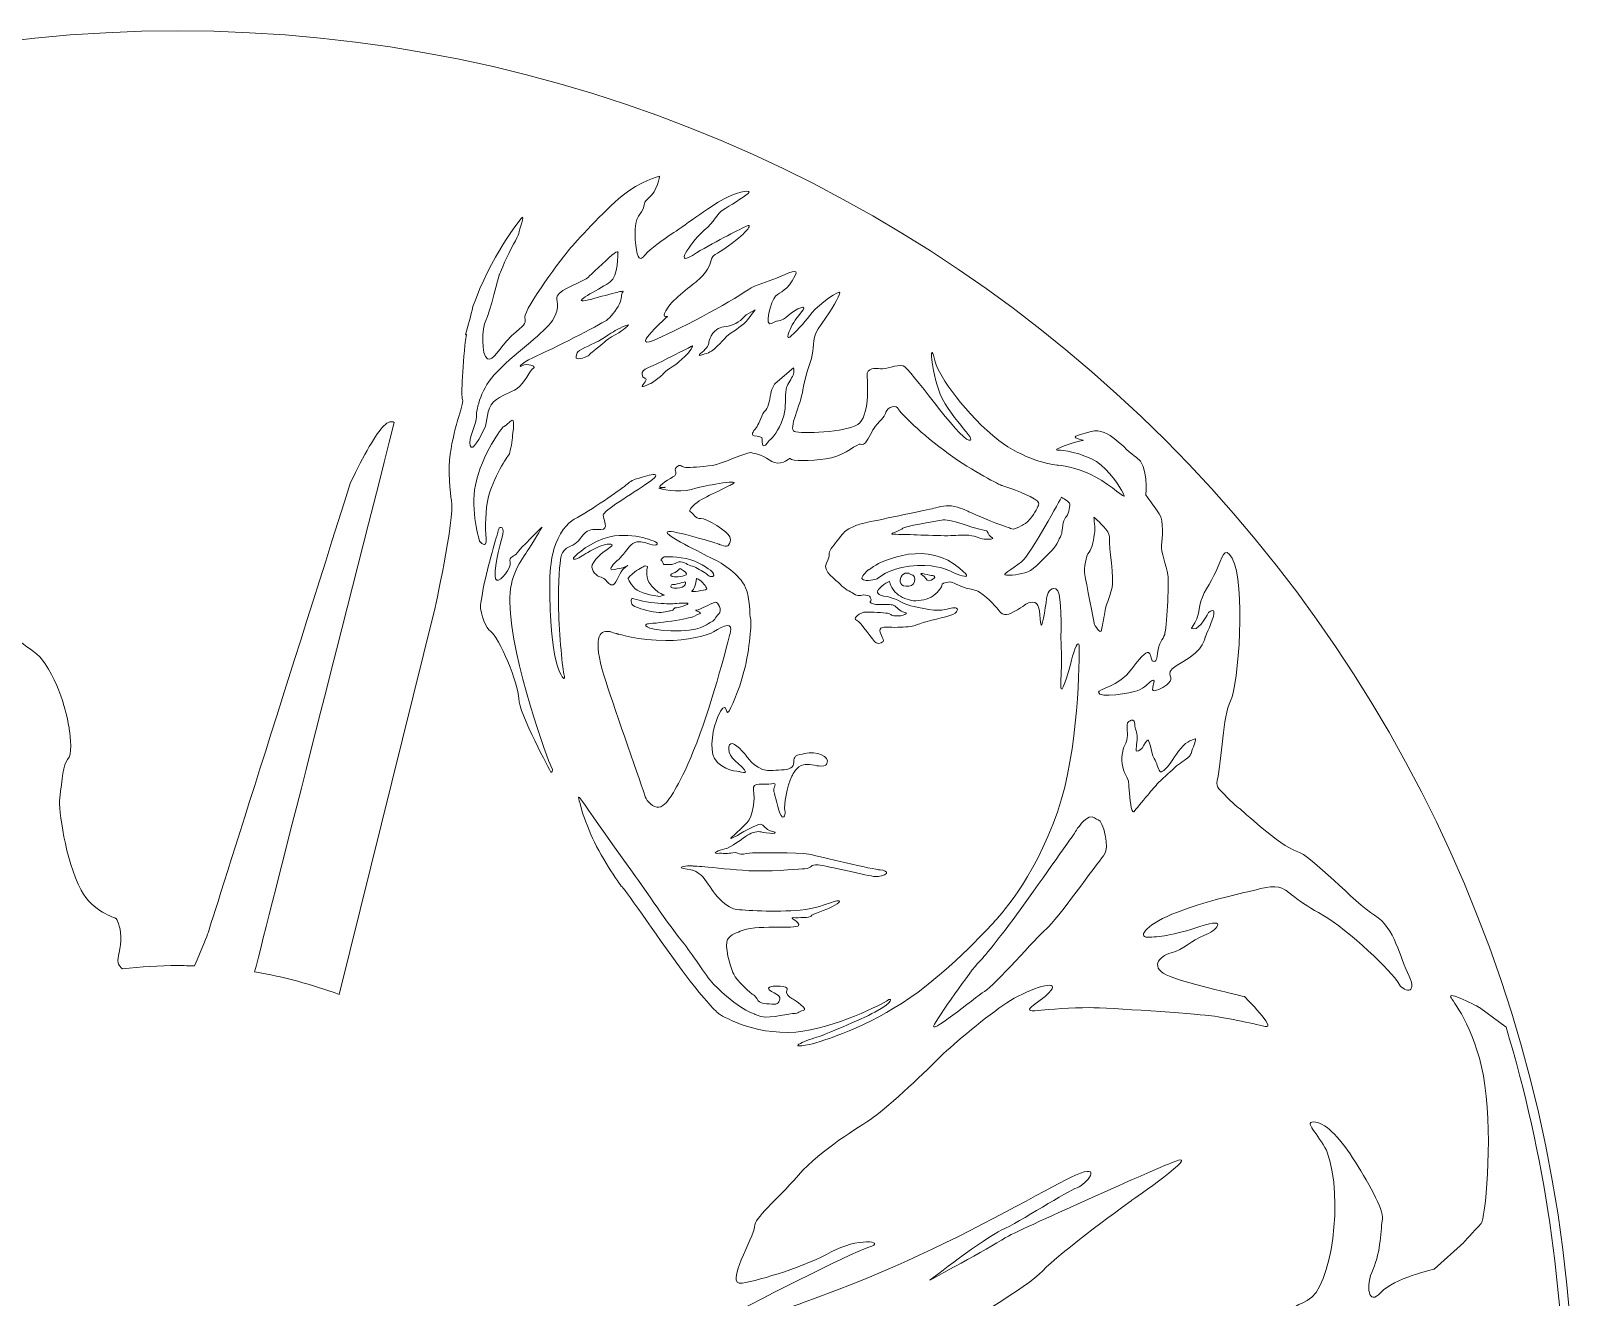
# Model space of a CAD drawing. Header units: inches. Extents: x 50 to 350, y -350 to -50.
# Drawn here: x 184.2 to 350, y -186 to -50 of the extents above; entities that cross this region are included whole.
import ezdxf

# ---------------------------------------------------------------- set-up
doc = ezdxf.new("R2010")
doc.units = ezdxf.units.IN
doc.header["$MEASUREMENT"] = 0
doc.layers.add('Layer 1', color=7, linetype='Continuous')

msp = doc.modelspace()

# ---------------------------------------------------------------- linework, layer by layer
at = {"layer": 'Layer 1', "lineweight": 0}
for points, knots in [([(350, -200), (350, -282.84), (282.84, -350), (200, -350), (117.16, -350), (50, -282.84), (50, -200), (50, -117.16), (117.16, -50), (200, -50), (282.84, -50), (350, -117.16), (350, -200)], [0, 0, 0, 0, 1, 1, 1, 2, 2, 2, 3, 3, 3, 4, 4, 4, 4]), ([(200, -349.06), (117.71, -349.06), (51, -282.35), (51, -200.06), (51, -175.44), (56.98, -152.21), (67.55, -131.74), (68.07, -131.21), (68.48, -130.83), (68.76, -130.63), (70.28, -129.55), (68.17, -132.15), (66.55, -140.17), (63.44, -155.53), (62.87, -185.84), (66.84, -201.36), (75.79, -236.4), (86.76, -243.43), (87, -243.08), (92.92, -234.21), (81.07, -252.84), (90.58, -237.85), (106.27, -213.14), (104.85, -214.26), (100.93, -229.01), (100, -232.53), (99.17, -235.69), (98.44, -238.51), (91.01, -267.24), (93.12, -257.03), (102.22, -238.28), (109.14, -224.01), (127.44, -209.76), (144.24, -202.75), (145.87, -202.07), (147.01, -200.78), (146.68, -200.61), (137.82, -196.18), (121.03, -203.5), (121.99, -203.13), (120.74, -203.61), (119.21, -204.44), (120.01, -203.3), (120.37, -202.79), (126.07, -199.29), (130.92, -196.85), (136.86, -193.85), (142.14, -191.84), (142.3, -191.57), (142.6, -191.06), (142.43, -180.76), (142.18, -180.55), (141.92, -180.34), (137.72, -180.05), (137.04, -179.71), (136.62, -179.5), (135.99, -179.45), (135.53, -179.16), (135.07, -178.87), (133.51, -178.74), (131.87, -177.86), (130.23, -176.97), (127.62, -175.12), (126.87, -174.7), (126.11, -174.28), (126.32, -173.86), (125.69, -173.27), (125.06, -172.68), (125.19, -172.31), (124.97, -171.97), (124.76, -171.63), (124.76, -171.13), (124.55, -170.71), (124.34, -170.29), (122.91, -167.93), (122.33, -167.51), (121.74, -167.09), (122.24, -166.75), (122.49, -166.29), (122.75, -165.83), (122.91, -165.7), (122.49, -165.62), (122.07, -165.53), (121.99, -166.04), (121.48, -166.21), (120.98, -166.38), (120.98, -166), (120.94, -165.45), (120.9, -164.9), (120.1, -164.4), (119.55, -164.1), (119, -163.81), (119.21, -163.26), (119.09, -162.67), (118.96, -162.09), (118.83, -161.41), (117.91, -160.99), (116.98, -160.57), (115.76, -157.63), (114.71, -156.79), (113.66, -155.95), (114.42, -154.14), (114.5, -153.42), (114.59, -152.71), (113.79, -150.27), (113.37, -149.01), (112.95, -147.75), (112.44, -146.23), (112.57, -145.85), (112.69, -145.47), (113.58, -145.05), (113.54, -144.38), (113.49, -143.71), (113.33, -142.66), (113.62, -140.93), (113.91, -139.21), (113.45, -138.66), (114.04, -138.58), (114.63, -138.49), (114.92, -139.25), (115.01, -138.66), (115.09, -138.07), (117.53, -134.29), (117.87, -133.83), (118.2, -133.36), (118.79, -132.94), (118.41, -132.69), (118.04, -132.44), (121.95, -128.78), (122.58, -127.98), (123.21, -127.18), (123.38, -127.81), (123.84, -127.64), (124.3, -127.48), (123.84, -127.05), (123.88, -126.51), (123.92, -125.96), (124.93, -125.33), (124.18, -125.46), (123.42, -125.58), (121.23, -127.01), (120.94, -127.27), (120.67, -127.5), (120.81, -127.98), (120.47, -128.19), (120.14, -128.4), (119.38, -129.16), (117.45, -130.46), (116.43, -131.14), (116.4, -131.6), (116.14, -131.01), (115.89, -130.42), (117.28, -129.07), (118.04, -127.98), (118.79, -126.89), (119.89, -125.88), (121.06, -125.12), (121.66, -124.74), (123.1, -123.92), (124.04, -123.08), (124.95, -122.26), (125.38, -121.42), (125.69, -121.08), (125.99, -120.76), (126.66, -120.24), (127.71, -118.84), (128.86, -117.3), (130.43, -114.84), (131.24, -113.89), (131.96, -113.06), (133.98, -111.79), (135.59, -110.99), (137.49, -110.05), (138.98, -109.63), (139.27, -109.48), (139.82, -109.18), (146.63, -107), (148.82, -107.04), (151.26, -107.08), (149.91, -107.5), (149.49, -107.58), (149.07, -107.67), (148.32, -107.67), (147.52, -107.92), (146.72, -108.17), (146.51, -108.34), (145.71, -108.63), (144.91, -108.93), (144.66, -109.31), (144.07, -109.73), (143.48, -110.15), (141.46, -112.25), (141.67, -112.13), (141.88, -112), (142.97, -112.08), (144.24, -111.66), (145.5, -111.24), (145.08, -111.66), (145.54, -111.2), (146, -110.74), (146.68, -110.53), (147.52, -110.02), (148.36, -109.52), (148.69, -109.6), (149.11, -109.52), (149.53, -109.43), (150.25, -109.6), (151.39, -109.6), (152.52, -109.6), (152.9, -110.11), (153.95, -110.11), (155, -110.11), (158.07, -111.45), (158.87, -111.79), (159.67, -112.13), (161.44, -112.38), (161.77, -112.34), (162.11, -112.29), (161.35, -111.87), (160.93, -111.58), (160.51, -111.28), (160.64, -111.03), (160.89, -110.99), (161.14, -110.95), (161.48, -111.12), (162.57, -111.28), (163.67, -111.45), (163.5, -111.83), (164.21, -112.08), (164.93, -112.34), (168.12, -114.14), (167.91, -113.68), (167.7, -113.22), (166.65, -112.5), (166.36, -112.34), (166.06, -112.17), (165.47, -111.7), (164.97, -111.62), (164.46, -111.54), (163.37, -110.99), (164.46, -110.91), (165.56, -110.82), (166.86, -111.2), (167.2, -111.37), (167.53, -111.54), (169.68, -112.63), (171.02, -112.13), (171.87, -111.81), (174.33, -112.28), (176.35, -112.7), (177.55, -112.95), (178.22, -113.29), (179.35, -113.13), (180.17, -113.02), (181.67, -114.42), (183.06, -115.57), (184.09, -116.42), (185.03, -116.83), (185.78, -117.99), (187.78, -121.02), (188.26, -124.5), (188.35, -124.99), (188.52, -125.92), (188.69, -127.77), (188.18, -128.27), (187.68, -128.78), (187.59, -130.38), (187.34, -132.4), (187.19, -133.57), (187.91, -139.02), (189.64, -142.3), (190.88, -144.64), (193.26, -145.21), (193.4, -145.35), (193.56, -145.51), (193.96, -146.53), (193.89, -147.7), (193.8, -149.03), (193.43, -149.8), (193.65, -150.23), (193.74, -150.4), (193.89, -150.58), (194.06, -150.75), (196.02, -150.52), (198.02, -150.39), (200.04, -150.39), (200.64, -150.39), (201.23, -150.41), (201.81, -150.43), (202.57, -148.71), (203.24, -146.95), (203.24, -146.95), (203.24, -146.95), (211.56, -120.69), (218.57, -98.5), (220, -95.57), (221.31, -93.2), (222.15, -92.41), (222.62, -91.97), (222.98, -91.88), (223.27, -92.06), (217.58, -114.43), (210.08, -143.96), (208.27, -151.07), (211.4, -151.6), (214.44, -152.41), (217.35, -153.5), (217.35, -153.5), (227.55, -112.38), (227.55, -112.38), (227.55, -112.38), (229.82, -102.37), (229.4, -100.43), (229.26, -99.79), (229.05, -97.01), (229.27, -95.46), (229.71, -92.33), (230.86, -89.84), (230.57, -89.5), (230.47, -89.38), (230.58, -85.6), (231.01, -82.65), (230.99, -82.63), (230.98, -82.62), (230.96, -82.6), (230.95, -82.61), (230.94, -82.62), (230.92, -82.63), (231.21, -81.59), (231.48, -80.58), (231.72, -79.62), (233.57, -74.27), (236.75, -70.29), (236.97, -70.07), (237.3, -69.73), (236.71, -71.33), (236.63, -71.75), (236.55, -72.17), (235.71, -73.43), (235.12, -74.86), (234.53, -76.29), (234.53, -76.21), (234.53, -76.21), (234.53, -76.21), (233.52, -80.33), (233.1, -81.09), (232.68, -81.85), (232.59, -84.87), (233.27, -85.21), (233.94, -85.55), (234.44, -84.12), (235.87, -82.77), (237.3, -81.43), (237.39, -81.68), (237.3, -80.75), (237.22, -79.83), (241.51, -74.11), (242.1, -73.43), (242.69, -72.76), (245.8, -69.31), (247.73, -67.72), (249.67, -66.12), (251.77, -65.61), (251.77, -65.61), (251.77, -65.61), (251.52, -67.21), (250.59, -67.97), (249.67, -68.72), (250.59, -68.47), (249.5, -69.9), (248.95, -70.63), (249.1, -73), (249.37, -73.93), (249.64, -74.84), (250.01, -74.31), (250.26, -74.02), (250.76, -73.43), (252.02, -72.51), (253.28, -71.67), (254.55, -70.83), (257.57, -68.56), (259, -67.88), (260.43, -67.21), (261.78, -67.04), (261.27, -67.46), (260.77, -67.88), (259.26, -68.81), (258.58, -69.23), (257.91, -69.65), (257.66, -70.49), (256.56, -71.42), (255.47, -72.34), (253.12, -75.45), (255.3, -74.11), (257.49, -72.76), (260.18, -71.42), (261.02, -71), (261.86, -70.58), (261.36, -71.5), (259.17, -73.1), (257.68, -74.19), (257.49, -73.94), (257.32, -74.61), (257.15, -75.29), (256.82, -75.87), (256.14, -76.55), (255.47, -77.22), (253.62, -78.4), (252.7, -79.66), (251.77, -80.92), (252.61, -80.67), (252.61, -80.67), (252.61, -80.67), (248.66, -84.2), (251.01, -83.28), (253.37, -82.35), (259.34, -79.15), (261.27, -77.81), (262.15, -77.2), (263.27, -76.99), (264.34, -76.55), (265.64, -76.02), (266.78, -75.37), (266.32, -76.29), (265.48, -77.98), (264.72, -77.98), (264.22, -78.48), (263.71, -78.99), (262.96, -81.93), (263.8, -81.43), (264.64, -80.92), (264.81, -81.34), (265.56, -80.58), (266.32, -79.83), (268, -79.15), (266.91, -80.33), (265.82, -81.51), (265.06, -83.53), (265.9, -82.77), (266.74, -82.01), (267.5, -81.09), (268.17, -80.25), (268.84, -79.41), (271.2, -77.72), (271.12, -78.14), (271.03, -78.57), (270.36, -79.83), (269.18, -81.43), (268, -83.02), (268.42, -83.7), (268.17, -84.79), (267.92, -85.88), (267.41, -86.98), (267.16, -88.57), (266.91, -90.17), (265.56, -92.78), (266.24, -93.03), (266.91, -93.28), (271.79, -93.12), (273.05, -92.28), (274.31, -91.43), (274.14, -87.99), (274.06, -87.06), (273.97, -86.14), (274.98, -86.22), (275.49, -86.3), (275.99, -86.39), (277.26, -85.8), (277.93, -85.97), (278.6, -86.14), (283.9, -93.79), (284.99, -93.96), (286.09, -94.13), (282.64, -91.35), (281.71, -88.49), (280.79, -85.63), (280.79, -83.02), (281.38, -85.55), (281.72, -87), (284.74, -91.32), (288.21, -93.99), (290.75, -95.96), (293.87, -96.65), (294.58, -96.65), (295.32, -96.65), (297.22, -97.14), (298.63, -97.92), (300.45, -98.93), (301.74, -100.26), (301.65, -99.93), (301.48, -99.34), (300.47, -97.74), (299.21, -96.65), (297.95, -95.56), (295.51, -95.05), (294.83, -95.05), (294.16, -95.05), (294.16, -94.97), (295.76, -94.38), (297.36, -93.79), (297.61, -94.13), (296.85, -93.87), (296.1, -93.62), (296.18, -93.54), (298.11, -93.03), (300.05, -92.53), (301.65, -94.97), (302.99, -95.81), (304.34, -96.65), (304, -99.85), (304, -99.85), (304, -99.85), (304.93, -101.11), (305.43, -101.86), (305.94, -102.62), (305.77, -104.56), (305.68, -105.23), (305.6, -105.9), (306.19, -107.41), (306.36, -108.42), (306.53, -109.43), (306.19, -114.23), (306.02, -114.82), (305.85, -115.41), (305.35, -115.66), (305.26, -116.84), (305.18, -118.01), (304.76, -117.68), (304.76, -117.68), (304.3, -117.64), (304.92, -115.18), (302.49, -118.51), (301.01, -120.54), (298.89, -120.67), (298.9, -121.04), (298.9, -121.77), (302.47, -121.09), (303.08, -120.87), (304, -120.54), (304.09, -120.12), (304.67, -119.78), (305.26, -119.44), (304.34, -121.04), (304.93, -120.87), (305.52, -120.7), (306.19, -120.45), (306.61, -119.86), (307.03, -119.27), (305.6, -119.02), (307.96, -117.76), (310.31, -116.5), (310.39, -115.07), (310.39, -115.07), (310.39, -115.07), (311.23, -113.22), (311.31, -112.61), (311.39, -111.92), (310.73, -112.46), (310.73, -112.46), (310.73, -112.46), (309.81, -114.31), (309.13, -114.23), (308.46, -114.14), (309.47, -114.23), (309.81, -111.7), (309.96, -110.54), (310.98, -109.31), (311.54, -108.03), (312.19, -106.55), (312.45, -105.19), (313.27, -106.64), (314.78, -109.33), (313.94, -120.26), (313.1, -121.95), (312.26, -123.63), (312.17, -128.17), (311.67, -130.52), (311.5, -131.31), (312.07, -131.57), (312.44, -132.02), (313.17, -132.9), (314.11, -133.55), (314.11, -133.55), (314.11, -133.55), (318.48, -137.59), (320.16, -138.09), (321.84, -138.59), (326.38, -143.64), (328.57, -144.98), (330.76, -146.33), (331.26, -149.53), (332.27, -151.54), (333.28, -153.56), (331.6, -153.23), (331.09, -152.22), (330.59, -151.21), (325.71, -146.5), (323.02, -144.98), (320.33, -143.47), (319.99, -142.97), (318.98, -142.29), (317.97, -141.62), (317.13, -141.96), (314.95, -142.46), (312.76, -142.97), (310.57, -143.47), (307.38, -144.65), (304.18, -145.83), (303.01, -147.34), (304.18, -147.34), (305.36, -147.34), (306.87, -147.17), (309.9, -146.16), (312.93, -145.15), (311.58, -146.67), (310.24, -147.17), (308.89, -147.68), (308.05, -148.68), (306.71, -149.02), (305.36, -149.36), (304.35, -150.7), (306.54, -151.54), (308.72, -152.38), (314.61, -153.73), (314.61, -153.73), (314.61, -153.73), (318.14, -157.26), (316.8, -156.93), (315.45, -156.59), (312.26, -155.92), (310.74, -155.75), (309.23, -155.58), (299.98, -154.91), (297.96, -154.91), (295.94, -154.91), (293.93, -155.08), (292.08, -155.24), (290.23, -155.41), (293.42, -153.9), (293.93, -152.89), (294.43, -151.88), (291.07, -153.06), (289.05, -154.4), (287.03, -155.75), (283.33, -158.78), (281.99, -160.12), (280.64, -161.47), (276.44, -165.5), (274.75, -166.68), (273.07, -167.86), (269.2, -170.04), (266.68, -172.9), (264.16, -175.76), (261.97, -177.44), (261.97, -178.45), (261.97, -179.46), (258.61, -184.84), (260.63, -184.51), (262.65, -184.17), (267.52, -182.66), (270.21, -181.14), (272.9, -179.63), (276.27, -179.97), (274.25, -180.64), (272.23, -181.31), (261.3, -186.86), (257.94, -188.71), (254.57, -190.56), (256.25, -191.4), (258.44, -190.56), (260.63, -189.72), (265.5, -187.2), (265.5, -187.2), (265.5, -187.2), (272.81, -184.68), (279.66, -181.51), (287.13, -178.05), (294.29, -173.86), (296.45, -172.9), (299.48, -171.56), (297.63, -173.91), (296.62, -174.25), (295.61, -174.58), (290.39, -177.95), (288.54, -178.79), (286.69, -179.63), (280.81, -184.17), (280.81, -184.17), (280.81, -184.17), (287.03, -180.81), (288.88, -179.63), (289.89, -178.99), (305.65, -171.94), (307.21, -171.39), (310.07, -170.38), (302.5, -175.59), (302.5, -175.59), (302.5, -175.59), (294.6, -181.31), (292.92, -183.16), (291.23, -185.01), (284.34, -188.88), (281.82, -190.56), (279.29, -192.24), (276.94, -195.6), (276.27, -196.95), (275.59, -198.3), (272.74, -200.31), (270.89, -202), (269.04, -203.68), (260.29, -210.91), (262.98, -209.9), (265.67, -208.89), (267.52, -206.7), (269.88, -205.36), (272.23, -204.01), (271.22, -205.86), (264.5, -211.75), (264.01, -212.17), (262.14, -213.82), (260.62, -214.77), (259.68, -215.36), (258.87, -215.27), (258.63, -215.7), (258.24, -216.38), (260.29, -216.48), (262.31, -216.29), (267.69, -215.79), (274.25, -211.92), (279.46, -208.72), (284.68, -205.53), (306.71, -195.44), (307.38, -194.93), (308.05, -194.43), (317.81, -190.73), (319.82, -189.89), (321.84, -189.05), (321.51, -188.21), (319.82, -188.04), (318.14, -187.87), (318.65, -187.7), (321.34, -186.36), (324.03, -185.01), (325.21, -175.26), (323.52, -170.55), (322.92, -168.86), (320.83, -167.18), (322.01, -167.18), (323.19, -167.18), (324.7, -168.7), (326.21, -171.05), (327.73, -173.41), (329.58, -176.6), (329.41, -177.61), (329.24, -178.62), (329.24, -181.14), (328.4, -182.99), (327.56, -184.84), (327.9, -187.03), (329.24, -185.51), (330.59, -184), (334.96, -182.99), (334.96, -182.99), (334.96, -182.99), (338.16, -180.13), (338.16, -180.13), (338.16, -180.13), (339.16, -178.96), (340, -178.11), (340.44, -177.68), (341.27, -169.23), (340.42, -163.26), (339.62, -157.59), (337.14, -154.39), (336.81, -153.9), (336.14, -152.89), (339.84, -154.91), (339.84, -154.91), (339.84, -154.91), (342.69, -157.01), (342.69, -157.01), (346.79, -170.64), (349, -185.09), (349, -200.06), (349, -282.35), (282.29, -349.06), (200, -349.06)], [0, 0, 0, 0, 1, 1, 1, 2, 2, 2, 3, 3, 3, 4, 4, 4, 5, 5, 5, 6, 6, 6, 7, 7, 7, 8, 8, 8, 9, 9, 9, 10, 10, 10, 11, 11, 11, 12, 12, 12, 13, 13, 13, 14, 14, 14, 15, 15, 15, 16, 16, 16, 17, 17, 17, 18, 18, 18, 19, 19, 19, 20, 20, 20, 21, 21, 21, 22, 22, 22, 23, 23, 23, 24, 24, 24, 25, 25, 25, 26, 26, 26, 27, 27, 27, 28, 28, 28, 29, 29, 29, 30, 30, 30, 31, 31, 31, 32, 32, 32, 33, 33, 33, 34, 34, 34, 35, 35, 35, 36, 36, 36, 37, 37, 37, 38, 38, 38, 39, 39, 39, 40, 40, 40, 41, 41, 41, 42, 42, 42, 43, 43, 43, 44, 44, 44, 45, 45, 45, 46, 46, 46, 47, 47, 47, 48, 48, 48, 49, 49, 49, 50, 50, 50, 51, 51, 51, 52, 52, 52, 53, 53, 53, 54, 54, 54, 55, 55, 55, 56, 56, 56, 57, 57, 57, 58, 58, 58, 59, 59, 59, 60, 60, 60, 61, 61, 61, 62, 62, 62, 63, 63, 63, 64, 64, 64, 65, 65, 65, 66, 66, 66, 67, 67, 67, 68, 68, 68, 69, 69, 69, 70, 70, 70, 71, 71, 71, 72, 72, 72, 73, 73, 73, 74, 74, 74, 75, 75, 75, 76, 76, 76, 77, 77, 77, 78, 78, 78, 79, 79, 79, 80, 80, 80, 81, 81, 81, 82, 82, 82, 83, 83, 83, 84, 84, 84, 85, 85, 85, 86, 86, 86, 87, 87, 87, 88, 88, 88, 89, 89, 89, 90, 90, 90, 91, 91, 91, 92, 92, 92, 93, 93, 93, 94, 94, 94, 95, 95, 95, 96, 96, 96, 97, 97, 97, 98, 98, 98, 99, 99, 99, 100, 100, 100, 101, 101, 101, 102, 102, 102, 103, 103, 103, 104, 104, 104, 105, 105, 105, 106, 106, 106, 107, 107, 107, 108, 108, 108, 109, 109, 109, 110, 110, 110, 111, 111, 111, 112, 112, 112, 113, 113, 113, 114, 114, 114, 115, 115, 115, 116, 116, 116, 117, 117, 117, 118, 118, 118, 119, 119, 119, 120, 120, 120, 121, 121, 121, 122, 122, 122, 123, 123, 123, 124, 124, 124, 125, 125, 125, 126, 126, 126, 127, 127, 127, 128, 128, 128, 129, 129, 129, 130, 130, 130, 131, 131, 131, 132, 132, 132, 133, 133, 133, 134, 134, 134, 135, 135, 135, 136, 136, 136, 137, 137, 137, 138, 138, 138, 139, 139, 139, 140, 140, 140, 141, 141, 141, 142, 142, 142, 143, 143, 143, 144, 144, 144, 145, 145, 145, 146, 146, 146, 147, 147, 147, 148, 148, 148, 149, 149, 149, 150, 150, 150, 151, 151, 151, 152, 152, 152, 153, 153, 153, 154, 154, 154, 155, 155, 155, 156, 156, 156, 157, 157, 157, 158, 158, 158, 159, 159, 159, 160, 160, 160, 161, 161, 161, 162, 162, 162, 163, 163, 163, 164, 164, 164, 165, 165, 165, 166, 166, 166, 167, 167, 167, 168, 168, 168, 169, 169, 169, 170, 170, 170, 171, 171, 171, 172, 172, 172, 173, 173, 173, 174, 174, 174, 175, 175, 175, 176, 176, 176, 177, 177, 177, 178, 178, 178, 179, 179, 179, 180, 180, 180, 181, 181, 181, 182, 182, 182, 183, 183, 183, 184, 184, 184, 185, 185, 185, 186, 186, 186, 187, 187, 187, 188, 188, 188, 189, 189, 189, 190, 190, 190, 191, 191, 191, 192, 192, 192, 193, 193, 193, 194, 194, 194, 195, 195, 195, 196, 196, 196, 197, 197, 197, 198, 198, 198, 199, 199, 199, 200, 200, 200, 201, 201, 201, 202, 202, 202, 203, 203, 203, 204, 204, 204, 205, 205, 205, 206, 206, 206, 207, 207, 207, 208, 208, 208, 209, 209, 209, 210, 210, 210, 211, 211, 211, 212, 212, 212, 213, 213, 213, 214, 214, 214, 215, 215, 215, 216, 216, 216, 217, 217, 217, 218, 218, 218, 219, 219, 219, 220, 220, 220, 221, 221, 221, 222, 222, 222, 223, 223, 223, 224, 224, 224, 225, 225, 225, 226, 226, 226, 227, 227, 227, 228, 228, 228, 229, 229, 229, 230, 230, 230, 231, 231, 231, 232, 232, 232, 233, 233, 233, 234, 234, 234, 235, 235, 235, 236, 236, 236, 237, 237, 237, 238, 238, 238, 239, 239, 239, 240, 240, 240, 241, 241, 241, 242, 242, 242, 243, 243, 243, 244, 244, 244, 245, 245, 245, 246, 246, 246, 247, 247, 247, 248, 248, 248, 249, 249, 249, 250, 250, 250, 251, 251, 251, 252, 252, 252, 253, 253, 253, 254, 254, 254, 255, 255, 255, 256, 256, 256, 257, 257, 257, 258, 258, 258, 259, 259, 259, 260, 260, 260, 261, 261, 261, 262, 262, 262, 262]), ([(243.61, -78.99), (242.43, -79.15), (245.63, -77.56), (246.47, -76.97), (247.31, -76.38), (247.29, -73.84), (247.29, -73.84), (247.29, -73.84), (247.44, -73.45), (246.65, -74.1), (245.95, -74.67), (244.31, -76.27), (244.12, -76.46), (243.7, -76.88), (241.09, -77.72), (240.75, -78.48), (240.57, -78.89), (241.27, -79.54), (240.25, -81.12), (239.39, -82.43), (236.79, -84.13), (234.28, -86.64), (232.59, -88.32), (232.09, -90.59), (232.09, -91.43), (232.09, -92.28), (231.16, -93.79), (231.42, -94.55), (231.67, -95.3), (232.51, -93.54), (232.93, -92.78), (233.35, -92.02), (233.1, -90.59), (233.94, -89.84), (234.78, -89.08), (235.71, -88.91), (236.46, -88.41), (237.22, -87.9), (237.89, -86.39), (238.23, -86.22), (238.57, -86.05), (237.56, -85.63), (236.97, -85.97), (236.38, -86.3), (237.22, -85.46), (238.65, -84.87), (240.08, -84.28), (245.29, -81.59), (246.05, -81.09), (246.41, -80.85), (247.15, -79.99), (247.44, -79.38), (247.75, -78.71), (247.6, -78.28), (247.82, -78.06), (248.24, -77.64), (244.79, -78.82), (243.61, -78.99)], [0, 0, 0, 0, 1, 1, 1, 2, 2, 2, 3, 3, 3, 4, 4, 4, 5, 5, 5, 6, 6, 6, 7, 7, 7, 8, 8, 8, 9, 9, 9, 10, 10, 10, 11, 11, 11, 12, 12, 12, 13, 13, 13, 14, 14, 14, 15, 15, 15, 16, 16, 16, 17, 17, 17, 18, 18, 18, 19, 19, 19, 19]), ([(261.06, -80.5), (261.06, -80.5), (260.43, -81.26), (259.68, -81.55), (258.92, -81.85), (258.37, -81.68), (257.87, -82.1), (257.36, -82.52), (257.41, -82.6), (257.2, -83.02), (256.98, -83.44), (257.15, -83.61), (256.82, -84.03), (256.48, -84.45), (255.64, -85), (256.23, -84.83), (256.82, -84.66), (257.24, -84.5), (257.62, -84.2), (257.99, -83.91), (258.96, -82.73), (259.34, -82.52), (259.72, -82.31), (260.9, -81.43), (261.11, -81.17), (261.32, -80.92), (262.03, -79.95), (262.03, -79.95), (262.03, -79.95), (261.06, -80.5), (261.06, -80.5)], [0, 0, 0, 0, 1, 1, 1, 2, 2, 2, 3, 3, 3, 4, 4, 4, 5, 5, 5, 6, 6, 6, 7, 7, 7, 8, 8, 8, 9, 9, 9, 10, 10, 10, 10]), ([(247.06, -82.14), (247.06, -82.14), (245.46, -83.19), (244.96, -83.44), (244.45, -83.7), (242.9, -84.33), (242.9, -84.58), (242.9, -84.83), (242.56, -85.21), (243.02, -85.21), (243.49, -85.21), (243.49, -85.17), (243.95, -84.96), (244.41, -84.75), (244.12, -84.75), (244.96, -84.16), (245.8, -83.57), (245.8, -83.28), (246.98, -82.64), (248.15, -82.01), (248.24, -81.76), (248.41, -81.59), (248.57, -81.43), (247.06, -82.14), (247.06, -82.14)], [0, 0, 0, 0, 1, 1, 1, 2, 2, 2, 3, 3, 3, 4, 4, 4, 5, 5, 5, 6, 6, 6, 7, 7, 7, 8, 8, 8, 8]), ([(255.26, -83.82), (255.05, -83.95), (254.84, -84.07), (254.84, -84.07), (254.84, -84.07), (253.12, -84.92), (252.32, -85.34), (251.52, -85.76), (250.55, -86.14), (250.21, -86.35), (249.88, -86.56), (249.84, -86.77), (249.92, -87.06), (250, -87.35), (250.55, -87.27), (250.21, -87.69), (249.88, -88.11), (249.67, -88.36), (250.38, -88.07), (251.1, -87.78), (251.27, -87.52), (251.73, -87.23), (252.19, -86.93), (251.98, -86.81), (252.91, -86.22), (253.83, -85.63), (254.12, -85.29), (254.55, -84.92), (254.97, -84.54), (255.47, -83.7), (255.26, -83.82)], [0, 0, 0, 0, 1, 1, 1, 2, 2, 2, 3, 3, 3, 4, 4, 4, 5, 5, 5, 6, 6, 6, 7, 7, 7, 8, 8, 8, 9, 9, 9, 10, 10, 10, 10]), ([(266.11, -86.98), (266.28, -86.6), (266.15, -86.18), (266.15, -86.18), (266.15, -86.18), (264.18, -87.86), (264.18, -87.86), (264.18, -87.86), (263.84, -88.28), (263.71, -88.99), (263.59, -89.71), (263.38, -90.64), (263.08, -90.85), (262.79, -91.06), (262.49, -92.15), (262.24, -92.49), (261.99, -92.82), (261.44, -93.41), (261.91, -93.49), (262.37, -93.58), (262.83, -93.54), (262.79, -93.87), (262.75, -94.21), (262.79, -94.71), (263.04, -94.55), (263.29, -94.38), (263.34, -94.17), (263.84, -93.71), (264.34, -93.24), (265.02, -91.9), (265.19, -90.97), (265.35, -90.05), (265.23, -88.78), (265.4, -88.32), (265.56, -87.86), (265.94, -87.35), (266.11, -86.98)], [0, 0, 0, 0, 1, 1, 1, 2, 2, 2, 3, 3, 3, 4, 4, 4, 5, 5, 5, 6, 6, 6, 7, 7, 7, 8, 8, 8, 9, 9, 9, 10, 10, 10, 11, 11, 11, 12, 12, 12, 12]), ([(258.12, -155.57), (258.26, -155.64), (261.67, -157.89), (266.4, -157.53), (270.42, -157.22), (275.91, -154.4), (276.25, -154.14), (276.69, -153.79), (277.02, -154.26), (274.89, -155.39), (273.33, -156.22), (269.35, -157.88), (268.89, -158.01), (267.79, -158.3), (264.98, -159.44), (267.88, -158.85), (269.26, -158.57), (274.27, -156.9), (278.64, -153.87), (283.41, -150.57), (287.52, -145.87), (287.94, -145.43), (288.37, -144.98), (292.66, -140.25), (294.94, -132.49), (296.89, -125.87), (296.91, -116.02), (296.81, -115.87), (296.6, -115.53), (296.18, -116.88), (295.89, -118.05), (295.77, -118.51), (295.09, -120.96), (294.91, -120.67), (294.76, -120.42), (294.92, -119.12), (294.95, -117.89), (294.97, -116.79), (294.86, -115.78), (294.88, -115.11), (294.92, -112.8), (294.92, -110.19), (294.33, -109.94), (293.74, -109.69), (293.37, -110.46), (293.32, -110.99), (293.24, -111.96), (292.77, -114.69), (292.69, -113.56), (292.61, -112.42), (292.56, -111.28), (291.81, -111.37), (291.05, -111.45), (291.22, -111.58), (290.21, -112.17), (289.2, -112.76), (288.74, -112.92), (288.23, -112.29), (287.99, -111.99), (287.24, -110.97), (286.13, -110.29), (285.62, -109.98), (285.2, -110.02), (284.68, -109.84), (283.96, -109.59), (283.18, -109.17), (282.97, -109.18), (282.3, -109.22), (282.09, -109.39), (282.09, -109.56), (282.09, -109.61), (281.8, -110.25), (281.15, -110.69), (280.58, -111.06), (279.71, -111.26), (279.03, -111.2), (278.52, -111.15), (277.68, -110.84), (277.27, -110.47), (276.59, -109.87), (276.46, -109.14), (276.46, -109.14), (276.46, -109.14), (276.17, -109.22), (275.85, -109.46), (275.56, -109.68), (275.24, -110.06), (275.24, -110.06), (275.24, -110.06), (274.86, -110.57), (275.87, -110.7), (276.88, -110.82), (277.93, -111.49), (278.43, -111.66), (278.94, -111.83), (281.25, -112.34), (282.09, -112.21), (282.93, -112.08), (283.4, -111.87), (283.65, -112), (283.9, -112.13), (283.82, -112.63), (282.51, -112.92), (281.21, -113.22), (279.57, -113.68), (279.23, -113.85), (278.9, -114.02), (278.14, -114.02), (277.34, -114.06), (276.54, -114.1), (275.53, -113.89), (275.45, -114.27), (275.36, -114.65), (275.78, -115.28), (275.83, -115.45), (275.87, -115.62), (275.36, -115.91), (275.03, -115.74), (274.69, -115.57), (273.43, -113.47), (272.92, -113.3), (272.42, -113.13), (273.34, -112.42), (273.93, -112.42), (274.52, -112.42), (275.83, -112.5), (276.25, -112.55), (276.67, -112.59), (276.46, -112.8), (277.17, -112.84), (277.89, -112.88), (278.64, -112.55), (278.1, -112.46), (277.55, -112.38), (277.21, -111.83), (276.92, -111.7), (276.62, -111.58), (275.99, -111.62), (275.32, -111.62), (274.87, -111.62), (274.48, -111.52), (274.38, -111.36), (274.33, -111.28), (274.56, -111.18), (274.48, -111.07), (274.35, -110.91), (274.44, -110.72), (274.14, -110.64), (273.42, -110.43), (273.39, -110.94), (272.53, -110.4), (272.23, -110.21), (271.66, -109.99), (271.16, -109.43), (270.78, -109.01), (269.18, -108.05), (269.69, -107.16), (270.19, -106.28), (269.81, -106.15), (270.19, -105.61), (270.57, -105.06), (271.16, -104.39), (271.28, -104.22), (271.41, -104.05), (271.75, -103.59), (272.29, -103.38), (272.84, -103.17), (272.88, -103.04), (273.89, -102.83), (274.9, -102.62), (280.03, -101.53), (281.04, -101.32), (281.51, -101.22), (282.35, -100.91), (283.12, -101.03), (284.01, -101.16), (284.77, -101.54), (284.99, -101.65), (285.41, -101.86), (288.95, -103.34), (289.24, -103.34), (289.37, -103.34), (289.49, -103.55), (289.78, -103.51), (290.13, -103.45), (290.66, -103.13), (290.75, -103.08), (290.83, -103.05), (291.23, -102.84), (291.58, -102.42), (292.05, -101.84), (292.48, -100.99), (292.48, -100.9), (292.48, -100.84), (292.59, -100.57), (292.01, -100.25), (290.94, -99.67), (288.84, -98.89), (288.57, -98.84), (288.36, -98.79), (285.45, -97.34), (282.76, -95.39), (280.01, -93.4), (277.49, -90.91), (277.42, -90.64), (277.3, -90.09), (276.2, -90.38), (276.08, -90.97), (276.01, -91.31), (275.64, -91.69), (274.92, -92.51), (274.64, -92.84), (274.21, -93.86), (273.88, -94.24), (273.58, -94.59), (273.35, -94.32), (273.22, -94.38), (272.55, -94.67), (271.28, -95.77), (269.64, -95.98), (268, -96.19), (265.94, -96.19), (265.82, -95.98), (265.69, -95.77), (265.69, -96.19), (264.77, -96.4), (263.84, -96.61), (263.21, -95.64), (262.28, -95.47), (261.36, -95.3), (261.82, -95.13), (260.48, -95.6), (259.13, -96.06), (258.25, -96.61), (256.98, -96.73), (255.72, -96.86), (254.8, -96.94), (254.42, -96.86), (254.04, -96.78), (253.96, -96.48), (253.58, -96.86), (253.2, -97.24), (253.87, -97.57), (253.2, -97.91), (252.53, -98.25), (251.22, -99.13), (252.06, -99.05), (252.91, -98.96), (251.69, -99.13), (251.69, -99.13), (251.69, -99.13), (253.79, -99.68), (255.18, -99.26), (256.56, -98.84), (257.07, -98.84), (258.16, -98.63), (259.26, -98.42), (260.1, -98.37), (259.68, -98.63), (259.26, -98.88), (259.26, -98.79), (258.41, -99.26), (257.57, -99.72), (256.65, -100.06), (256.02, -100.48), (255.39, -100.9), (254.8, -101.53), (255.09, -101.65), (255.39, -101.78), (255.55, -102.41), (256.19, -102.37), (256.82, -102.33), (259.13, -103.8), (259.3, -104.34), (259.47, -104.89), (259.3, -104.93), (259.17, -105.23), (259.05, -105.52), (258.16, -105.14), (258.16, -105.14), (258.16, -105.14), (253.12, -103.53), (252.61, -103.8), (252.11, -104.07), (256.4, -106.15), (257.41, -106.66), (258.57, -107.24), (260.33, -108.31), (261.01, -109.81), (261.51, -110.91), (261.42, -112.82), (261.53, -113.13), (261.66, -113.55), (261.47, -116.27), (260.83, -118.81), (260.3, -120.93), (259.32, -122.95), (259.17, -123.14), (258.84, -123.56), (259, -121.46), (257.99, -123.73), (257.56, -124.71), (257.05, -127.14), (257.67, -128.16), (258.49, -129.53), (260.35, -129.54), (260.35, -129.54), (260.35, -129.54), (262.03, -130.21), (259.93, -128.44), (258.94, -127.61), (259.08, -126.46), (259.59, -126.54), (260.16, -126.63), (261.19, -128.02), (261.19, -128.02), (261.19, -128.02), (262.29, -129.68), (263.97, -129.45), (264.71, -129.35), (265.68, -129.44), (266.02, -129.04), (266.34, -128.65), (266.04, -128.22), (266.38, -127.91), (266.59, -127.72), (267.1, -127.68), (267.33, -127.63), (268.63, -127.3), (270.12, -127.92), (269.74, -128.7), (269.69, -128.79), (269.62, -128.99), (269.06, -128.97), (268.59, -128.95), (267.68, -128.7), (267.22, -128.82), (266.48, -129.02), (266.1, -129.8), (265.98, -130.04), (265.47, -131.09), (265.06, -133.24), (265.23, -133.74), (265.32, -134.01), (265.12, -134.82), (264.81, -134.27), (264.52, -133.77), (264.13, -131.92), (264.05, -131.72), (263.88, -131.3), (264.55, -130.71), (263.8, -130.88), (263.04, -131.05), (261.66, -130.55), (261.86, -131.55), (262.03, -132.4), (261.78, -134.39), (261.16, -135.03), (260.81, -135.4), (260.46, -135.72), (260.22, -135.96), (259.59, -136.57), (258.93, -137), (259.89, -136.54), (260.1, -136.44), (260.76, -136), (261.11, -135.84), (262.37, -135.26), (262.65, -135), (262.98, -135.42), (263.32, -135.84), (263.69, -135.96), (264.05, -136.01), (264.24, -136.04), (264.28, -136.19), (263.91, -136.2), (263.57, -136.21), (262.84, -136.09), (262.68, -136.04), (262.34, -135.93), (261.7, -136.07), (261.22, -136.38), (260.74, -136.68), (259.45, -137.72), (258.78, -137.86), (258.11, -138), (257.32, -138.37), (257.97, -138.34), (258.61, -138.31), (259.12, -138.4), (259.62, -138.28), (260.13, -138.17), (260.18, -138.4), (260.52, -138.42), (260.85, -138.45), (261.36, -138.28), (261.75, -138.28), (262.14, -138.28), (266.63, -138.2), (267.78, -138.42), (268.93, -138.65), (274.79, -140.11), (275.46, -140.11), (275.81, -140.11), (276.28, -140.31), (276.14, -140.51), (276, -140.69), (275.26, -140.86), (274.93, -140.83), (274.25, -140.78), (269.71, -139.69), (268.79, -139.57), (267.86, -139.46), (268.2, -139.99), (267.33, -139.99), (266.92, -139.99), (264.62, -140.27), (261.98, -140.22), (260.31, -140.19), (258.29, -139.94), (256.98, -139.81), (255.96, -139.71), (255.46, -139.72), (255.3, -139.69), (254.96, -139.6), (254.01, -139.74), (254.1, -139.88), (254.19, -140.01), (255.3, -140.13), (255.3, -140.13), (255.3, -140.13), (255.9, -140.29), (256.44, -140.9), (256.97, -141.51), (257.37, -142.32), (257.99, -143.02), (258.6, -143.69), (259.45, -144.27), (259.9, -144.34), (260.77, -144.48), (264.24, -144.66), (266.88, -144.43), (268.5, -144.29), (269.68, -143.79), (270.11, -143.64), (270.67, -143.44), (271.11, -143.38), (271.1, -143.5), (271.1, -143.61), (270.65, -143.89), (270.33, -144.06), (269.69, -144.4), (268.12, -144.87), (268.03, -145.07), (267.95, -145.26), (266.66, -145.26), (266.12, -145.24), (265.59, -145.21), (266.91, -145.74), (266.69, -146.11), (266.46, -146.47), (261.86, -145.99), (260.43, -146.69), (259.92, -146.95), (259.12, -147.15), (259, -147.83), (258.81, -149.04), (259.56, -150.97), (259.73, -151.32), (260.01, -151.91), (261.64, -153.51), (261.84, -153.54), (262.03, -153.56), (262.12, -153.82), (262.37, -154.18), (262.62, -154.54), (263.85, -154.54), (264.25, -154.52), (264.64, -154.49), (264.84, -153.82), (264.53, -153.59), (264.22, -153.37), (262.17, -152.53), (264.72, -152.61), (265.79, -152.65), (265.37, -153.03), (265.41, -153.31), (265.46, -153.69), (266.04, -153.96), (266.12, -154.01), (266.27, -154.1), (267.83, -155.11), (267.19, -155.22), (266.55, -155.33), (266.94, -155.5), (266.04, -155.55), (265.14, -155.61), (263.24, -156.23), (262.23, -155.72), (261.92, -155.57), (260.16, -155.07), (257.57, -152.38), (256.63, -151.4), (255.25, -149.08), (254.26, -147.87), (252.38, -145.59), (250.55, -142.68), (248.87, -140.37), (242.41, -131.48), (242.82, -131.35), (243.31, -133.32), (243.45, -133.92), (243.85, -135.06), (244.38, -136.3), (245.3, -138.45), (247.42, -141.64), (247.73, -141.94), (248.26, -142.44), (251.88, -147.83), (254.73, -151.64), (256.47, -153.97), (258.02, -155.52), (258.12, -155.57)], [0, 0, 0, 0, 1, 1, 1, 2, 2, 2, 3, 3, 3, 4, 4, 4, 5, 5, 5, 6, 6, 6, 7, 7, 7, 8, 8, 8, 9, 9, 9, 10, 10, 10, 11, 11, 11, 12, 12, 12, 13, 13, 13, 14, 14, 14, 15, 15, 15, 16, 16, 16, 17, 17, 17, 18, 18, 18, 19, 19, 19, 20, 20, 20, 21, 21, 21, 22, 22, 22, 23, 23, 23, 24, 24, 24, 25, 25, 25, 26, 26, 26, 27, 27, 27, 28, 28, 28, 29, 29, 29, 30, 30, 30, 31, 31, 31, 32, 32, 32, 33, 33, 33, 34, 34, 34, 35, 35, 35, 36, 36, 36, 37, 37, 37, 38, 38, 38, 39, 39, 39, 40, 40, 40, 41, 41, 41, 42, 42, 42, 43, 43, 43, 44, 44, 44, 45, 45, 45, 46, 46, 46, 47, 47, 47, 48, 48, 48, 49, 49, 49, 50, 50, 50, 51, 51, 51, 52, 52, 52, 53, 53, 53, 54, 54, 54, 55, 55, 55, 56, 56, 56, 57, 57, 57, 58, 58, 58, 59, 59, 59, 60, 60, 60, 61, 61, 61, 62, 62, 62, 63, 63, 63, 64, 64, 64, 65, 65, 65, 66, 66, 66, 67, 67, 67, 68, 68, 68, 69, 69, 69, 70, 70, 70, 71, 71, 71, 72, 72, 72, 73, 73, 73, 74, 74, 74, 75, 75, 75, 76, 76, 76, 77, 77, 77, 78, 78, 78, 79, 79, 79, 80, 80, 80, 81, 81, 81, 82, 82, 82, 83, 83, 83, 84, 84, 84, 85, 85, 85, 86, 86, 86, 87, 87, 87, 88, 88, 88, 89, 89, 89, 90, 90, 90, 91, 91, 91, 92, 92, 92, 93, 93, 93, 94, 94, 94, 95, 95, 95, 96, 96, 96, 97, 97, 97, 98, 98, 98, 99, 99, 99, 100, 100, 100, 101, 101, 101, 102, 102, 102, 103, 103, 103, 104, 104, 104, 105, 105, 105, 106, 106, 106, 107, 107, 107, 108, 108, 108, 109, 109, 109, 110, 110, 110, 111, 111, 111, 112, 112, 112, 113, 113, 113, 114, 114, 114, 115, 115, 115, 116, 116, 116, 117, 117, 117, 118, 118, 118, 119, 119, 119, 120, 120, 120, 121, 121, 121, 122, 122, 122, 123, 123, 123, 124, 124, 124, 125, 125, 125, 126, 126, 126, 127, 127, 127, 128, 128, 128, 129, 129, 129, 130, 130, 130, 131, 131, 131, 132, 132, 132, 133, 133, 133, 134, 134, 134, 135, 135, 135, 136, 136, 136, 137, 137, 137, 138, 138, 138, 139, 139, 139, 140, 140, 140, 141, 141, 141, 142, 142, 142, 143, 143, 143, 144, 144, 144, 145, 145, 145, 146, 146, 146, 147, 147, 147, 148, 148, 148, 149, 149, 149, 150, 150, 150, 151, 151, 151, 152, 152, 152, 153, 153, 153, 154, 154, 154, 155, 155, 155, 156, 156, 156, 157, 157, 157, 158, 158, 158, 159, 159, 159, 160, 160, 160, 161, 161, 161, 162, 162, 162, 163, 163, 163, 164, 164, 164, 165, 165, 165, 166, 166, 166, 167, 167, 167, 168, 168, 168, 169, 169, 169, 170, 170, 170, 171, 171, 171, 172, 172, 172, 173, 173, 173, 174, 174, 174, 174]), ([(233.4, -100.01), (234.12, -97.38), (235.62, -95.47), (235.62, -95.47), (235.62, -95.47), (235.96, -94.21), (235.96, -93.71), (235.96, -93.2), (236.38, -91.27), (235.71, -91.94), (235.03, -92.61), (234.95, -92.53), (234.95, -92.53), (234.95, -92.53), (232.67, -95.43), (231.98, -98.78), (231.42, -101.5), (232.43, -104.81), (232.43, -104.81), (232.43, -104.81), (233.23, -105.78), (233.13, -104.51), (233.04, -103.38), (233.02, -101.41), (233.4, -100.01)], [0, 0, 0, 0, 1, 1, 1, 2, 2, 2, 3, 3, 3, 4, 4, 4, 5, 5, 5, 6, 6, 6, 7, 7, 7, 8, 8, 8, 8]), ([(249.16, -98.16), (248.66, -98.33), (248.41, -98.58), (247.99, -98.92), (247.56, -99.26), (244.37, -101.53), (242.6, -102.45), (241.89, -102.82), (240.89, -104), (240.42, -105.65), (239.86, -107.57), (239.9, -110.17), (240.08, -113.39), (240.42, -119.36), (241.85, -120.2), (241.51, -119.19), (241.35, -118.72), (240.98, -114.82), (240.91, -112.12), (240.84, -108.99), (241.08, -107.03), (241.17, -106.57), (241.34, -105.73), (241.76, -105.56), (242.43, -105.23), (243.11, -104.89), (243.27, -104.39), (243.7, -103.97), (244.12, -103.55), (244.54, -103.55), (245.46, -103.55), (246.39, -103.55), (245.71, -102.54), (245.71, -102.03), (245.71, -101.53), (248.66, -99.85), (250.68, -98.42), (252.7, -96.99), (249.67, -97.99), (249.16, -98.16)], [0, 0, 0, 0, 1, 1, 1, 2, 2, 2, 3, 3, 3, 4, 4, 4, 5, 5, 5, 6, 6, 6, 7, 7, 7, 8, 8, 8, 9, 9, 9, 10, 10, 10, 11, 11, 11, 12, 12, 12, 13, 13, 13, 13]), ([(294.92, -100.1), (294.92, -100.1), (291.64, -106.24), (290.63, -107.04), (289.62, -107.84), (288.32, -108.47), (289.03, -108.47), (289.75, -108.47), (290.92, -108.34), (291.6, -107.96), (292.27, -107.58), (294.2, -105.48), (294.2, -105.48), (294.2, -105.48), (294.92, -104.26), (294.96, -103.97), (295, -103.67), (295.09, -102.54), (295.38, -102.28), (295.68, -102.03), (295.84, -101.15), (295.84, -100.85), (295.84, -100.56), (294.92, -100.1), (294.92, -100.1)], [0, 0, 0, 0, 1, 1, 1, 2, 2, 2, 3, 3, 3, 4, 4, 4, 5, 5, 5, 6, 6, 6, 7, 7, 7, 8, 8, 8, 8]), ([(276.75, -104.05), (277, -104.09), (278.52, -104.09), (279.44, -104.13), (280.37, -104.18), (281.84, -104.22), (282.72, -104.22), (283.61, -104.22), (284.11, -104.09), (284.99, -104.18), (285.88, -104.26), (286.09, -104.6), (286.93, -104.6), (287.77, -104.6), (287.6, -104.51), (287.35, -104.34), (287.1, -104.18), (286.93, -103.71), (286.93, -103.71), (286.93, -103.71), (285.71, -103.46), (284.26, -102.96), (283.29, -102.62), (282.41, -102.45), (282.05, -102.54), (281.17, -102.75), (278.05, -103.21), (277.89, -103.42), (277.72, -103.63), (276.5, -104.01), (276.75, -104.05)], [0, 0, 0, 0, 1, 1, 1, 2, 2, 2, 3, 3, 3, 4, 4, 4, 5, 5, 5, 6, 6, 6, 7, 7, 7, 8, 8, 8, 9, 9, 9, 10, 10, 10, 10]), ([(299.25, -114.35), (299.33, -113.81), (299.54, -112.8), (299.63, -112.21), (299.71, -111.62), (300.01, -111.12), (300.39, -109.77), (300.57, -109.1), (300.05, -105.14), (300.09, -104.72), (300.1, -104.59), (300.14, -104.15), (299.9, -103.79), (299.4, -103.05), (298.41, -102.24), (298.41, -102.24), (298.41, -102.24), (298.58, -103.55), (298.49, -103.97), (298.41, -104.39), (298.24, -105.61), (297.9, -105.98), (297.57, -106.36), (297.32, -107.71), (297.44, -108.42), (297.57, -109.14), (298.45, -113.47), (298.45, -113.64), (298.45, -113.81), (299.17, -114.9), (299.25, -114.35)], [0, 0, 0, 0, 1, 1, 1, 2, 2, 2, 3, 3, 3, 4, 4, 4, 5, 5, 5, 6, 6, 6, 7, 7, 7, 8, 8, 8, 9, 9, 9, 10, 10, 10, 10]), ([(237.71, -105.64), (238.67, -104.16), (239.15, -103.29), (239.15, -103.29), (239.15, -103.29), (236.71, -105.65), (236.46, -106.07), (236.21, -106.49), (235.54, -106.41), (235.71, -107.08), (235.87, -107.75), (234.7, -109.1), (234.28, -109.01), (233.85, -108.93), (234.28, -106.32), (234.78, -104.64), (235.28, -102.96), (234.53, -103.38), (234.53, -103.38), (234.53, -103.38), (233.64, -106.39), (233.05, -108.83), (232.71, -110.23), (232.53, -111.88), (232.52, -111.59), (232.51, -112.77), (233.13, -114.18), (233.6, -114.48), (234.53, -115.07), (236.63, -120.2), (236.63, -121.71), (236.63, -123.23), (240.08, -129.62), (240.08, -129.62), (240.08, -129.62), (240.5, -129.62), (240.08, -128.95), (239.87, -128.61), (235.85, -117.74), (235.67, -111.37), (235.59, -108.49), (236.9, -106.89), (237.71, -105.64)], [0, 0, 0, 0, 1, 1, 1, 2, 2, 2, 3, 3, 3, 4, 4, 4, 5, 5, 5, 6, 6, 6, 7, 7, 7, 8, 8, 8, 9, 9, 9, 10, 10, 10, 11, 11, 11, 12, 12, 12, 13, 13, 13, 14, 14, 14, 14]), ([(246.43, -105.48), (246.21, -105.65), (244.82, -106.54), (244.54, -107.36), (244.32, -107.99), (245.13, -108.62), (245.34, -108.63), (245.8, -108.68), (246.06, -109.13), (246.3, -109.35), (246.97, -109.97), (247.21, -108.7), (247.65, -108.09), (247.85, -107.8), (248.04, -107.63), (248.17, -107.54), (248.44, -107.43), (248.38, -107.38), (248.17, -107.54), (247.94, -107.63), (247.47, -107.77), (246.64, -107.88), (246.3, -107.92), (246.85, -107.12), (247.19, -106.91), (247.52, -106.7), (247.65, -106.41), (247.99, -106.07), (248.32, -105.73), (248.7, -104.98), (249.33, -104.89), (249.96, -104.81), (250.26, -105.02), (250.97, -105.19), (251.69, -105.35), (251.48, -104.98), (251.48, -104.98), (251.47, -104.92), (249.1, -103.77), (246.43, -104.34), (244.37, -104.78), (242.69, -106.41), (242.69, -106.41), (242.69, -106.41), (242.22, -106.83), (242.73, -106.74), (242.96, -106.7), (243.49, -106.37), (244.06, -106.01), (244.74, -105.58), (245.77, -105.17), (246.13, -105.14), (246.81, -105.1), (246.81, -105.19), (246.43, -105.48)], [0, 0, 0, 0, 1, 1, 1, 2, 2, 2, 3, 3, 3, 4, 4, 4, 5, 5, 5, 6, 6, 6, 7, 7, 7, 8, 8, 8, 9, 9, 9, 10, 10, 10, 11, 11, 11, 12, 12, 12, 13, 13, 13, 14, 14, 14, 15, 15, 15, 16, 16, 16, 17, 17, 17, 18, 18, 18, 18]), ([(278.6, -107.49), (281.04, -107.2), (282.55, -107.84), (282.55, -107.84), (282.55, -107.84), (286.89, -109.85), (283.4, -107.29), (279.9, -104.72), (275.07, -107.2), (274.61, -107.63), (274.14, -108.05), (274.27, -107.75), (274.06, -108), (273.85, -108.26), (273.18, -108.84), (273.68, -108.97), (274.38, -109.15), (275.15, -108.84), (275.15, -108.84), (275.15, -108.84), (276.34, -107.75), (278.6, -107.49)], [0, 0, 0, 0, 1, 1, 1, 2, 2, 2, 3, 3, 3, 4, 4, 4, 5, 5, 5, 6, 6, 6, 7, 7, 7, 7]), ([(250.47, -107.54), (250.47, -107.54), (250.21, -107.46), (250.21, -107.46), (250.21, -107.46), (249.61, -107.73), (249.09, -108.11), (248.7, -108.39), (248.36, -108.8), (248.36, -108.8), (248.36, -108.8), (248.66, -109.61), (249.37, -110.07), (250.04, -110.51), (251.54, -110.74), (251.69, -110.74), (251.98, -110.74), (252.27, -110.57), (252.27, -110.57), (252.27, -110.57), (252.01, -110.54), (251.62, -110.27), (251.29, -110.03), (250.83, -109.59), (250.61, -109.21), (250.2, -108.54), (250.47, -107.54), (250.47, -107.54)], [0, 0, 0, 0, 1, 1, 1, 2, 2, 2, 3, 3, 3, 4, 4, 4, 5, 5, 5, 6, 6, 6, 7, 7, 7, 8, 8, 8, 9, 9, 9, 9]), ([(251.94, -106.87), (252.11, -106.91), (252.19, -107.33), (252.19, -107.33), (252.19, -107.33), (252.86, -107.33), (253.03, -107.33), (253.2, -107.33), (253.66, -107.08), (253.83, -107.04), (254, -106.99), (254.46, -107.08), (254.63, -107.2), (254.8, -107.33), (255.05, -107.5), (255.3, -107.5), (255.45, -107.5), (256.13, -107.89), (256.59, -108.19), (256.9, -108.4), (256.99, -108.54), (257.2, -108.59), (257.7, -108.72), (257.62, -108.34), (257.45, -108.13), (257.37, -108.03), (256.3, -107.17), (255.12, -106.81), (253.76, -106.4), (252.27, -106.49), (252.27, -106.49), (252.27, -106.49), (251.77, -106.83), (251.94, -106.87)], [0, 0, 0, 0, 1, 1, 1, 2, 2, 2, 3, 3, 3, 4, 4, 4, 5, 5, 5, 6, 6, 6, 7, 7, 7, 8, 8, 8, 9, 9, 9, 10, 10, 10, 11, 11, 11, 11]), ([(253.28, -109.85), (253.79, -109.9), (254.17, -109.77), (254.38, -109.64), (254.59, -109.52), (254.63, -109.1), (254.46, -109.18), (254.46, -109.18), (253.33, -109.52), (253.16, -109.48), (252.99, -109.43), (252.78, -109.81), (253.28, -109.85)], [0, 0, 0, 0, 1, 1, 1, 2, 2, 2, 3, 3, 3, 4, 4, 4, 4]), ([(253.12, -108.59), (253.41, -108.72), (253.7, -108.63), (254, -108.59), (254.29, -108.55), (254.67, -108.47), (254.67, -108.3), (254.67, -108.13), (253.96, -107.75), (253.96, -107.75), (253.96, -107.75), (253.45, -108.21), (253.24, -108.26), (253.03, -108.3), (252.82, -108.47), (253.12, -108.59)], [0, 0, 0, 0, 1, 1, 1, 2, 2, 2, 3, 3, 3, 4, 4, 4, 5, 5, 5, 5]), ([(256.82, -109.98), (256.98, -109.9), (256.4, -109.22), (256.23, -109.1), (256.06, -108.97), (255.72, -108.8), (255.72, -108.8), (255.72, -108.8), (255.71, -109.18), (255.59, -109.54), (255.49, -109.84), (255.29, -110.13), (255.22, -110.19), (255.05, -110.32), (256.65, -110.06), (256.82, -109.98)], [0, 0, 0, 0, 1, 1, 1, 2, 2, 2, 3, 3, 3, 4, 4, 4, 5, 5, 5, 5]), ([(277.97, -109.6), (278.31, -109.71), (278.8, -109.64), (279.02, -109.43), (279.3, -109.16), (279.17, -108.51), (278.98, -108.47), (278.64, -108.38), (278.52, -108.26), (278.52, -108.26), (278.52, -108.26), (278.22, -108.16), (277.95, -108.35), (277.58, -108.61), (277.39, -109.41), (277.97, -109.6)], [0, 0, 0, 0, 1, 1, 1, 2, 2, 2, 3, 3, 3, 4, 4, 4, 5, 5, 5, 5]), ([(279.9, -108.38), (280.37, -108.68), (280.41, -109.06), (280.7, -109.06), (281, -109.06), (281.33, -108.72), (281.33, -108.72), (281.33, -108.72), (281.29, -108.51), (281.08, -108.51), (280.87, -108.51), (279.44, -108.09), (279.9, -108.38)], [0, 0, 0, 0, 1, 1, 1, 2, 2, 2, 3, 3, 3, 4, 4, 4, 4]), ([(254.63, -111.45), (254, -111.45), (253.07, -111.54), (253.07, -111.54), (253.07, -111.54), (252.23, -111.53), (251.22, -111.44), (250.12, -111.35), (248.78, -110.95), (248.78, -110.95), (248.78, -110.95), (248.49, -111.58), (249.12, -111.83), (249.46, -111.97), (250.53, -112.36), (251.4, -112.45), (252.14, -112.52), (252.7, -112.31), (252.95, -112.29), (253.49, -112.25), (253.03, -112), (253.58, -111.96), (254.12, -111.91), (255.26, -111.45), (254.63, -111.45)], [0, 0, 0, 0, 1, 1, 1, 2, 2, 2, 3, 3, 3, 4, 4, 4, 5, 5, 5, 6, 6, 6, 7, 7, 7, 8, 8, 8, 8]), ([(256.69, -111.83), (256.4, -111.96), (255.93, -112.21), (255.68, -112.21), (255.43, -112.21), (256.44, -112.5), (256.06, -112.63), (255.68, -112.76), (255.26, -112.97), (255.26, -112.97), (255.26, -112.97), (254.28, -113.2), (253.06, -113.39), (251.94, -113.56), (250.59, -113.68), (250.47, -113.68), (250.21, -113.68), (249.75, -114.31), (252.99, -114.44), (256.23, -114.56), (256.73, -113.72), (257.2, -113.56), (257.66, -113.39), (257.74, -113.01), (258.12, -112.63), (258.5, -112.25), (258.08, -111.28), (257.74, -111.37), (257.41, -111.45), (256.98, -111.7), (256.69, -111.83)], [0, 0, 0, 0, 1, 1, 1, 2, 2, 2, 3, 3, 3, 4, 4, 4, 5, 5, 5, 6, 6, 6, 7, 7, 7, 8, 8, 8, 9, 9, 9, 10, 10, 10, 10]), ([(257.57, -114.56), (257.11, -114.89), (254.59, -115.49), (252.44, -115.49), (249.58, -115.49), (247.14, -114.73), (247.14, -114.73), (247.14, -114.73), (247.71, -114.93), (247.06, -114.73), (246.27, -114.49), (246.6, -114.53), (246.14, -114.5), (245.1, -114.45), (244.63, -115.7), (246.01, -119.95), (246.99, -122.97), (249.88, -131.14), (250.23, -132.27), (250.38, -132.77), (251.11, -133.44), (251.67, -133.38), (252.31, -133.32), (252.78, -132.48), (252.78, -132.48), (252.78, -132.48), (253.96, -131.1), (255.75, -126.47), (257.67, -121.5), (259.12, -115.43), (259.34, -114.73), (259.76, -113.39), (258.67, -113.81), (257.57, -114.56)], [0, 0, 0, 0, 1, 1, 1, 2, 2, 2, 3, 3, 3, 4, 4, 4, 5, 5, 5, 6, 6, 6, 7, 7, 7, 8, 8, 8, 9, 9, 9, 10, 10, 10, 11, 11, 11, 11]), ([(301.44, -128.71), (301.57, -129.59), (302.13, -130.4), (302.15, -130.71), (302.18, -131.08), (302.27, -132.63), (302.42, -133.41), (302.53, -133.97), (302.7, -133.87), (302.7, -133.87), (302.7, -133.87), (303.41, -133.03), (303.96, -132.35), (304.51, -131.68), (304.89, -131.3), (305.22, -130.88), (305.56, -130.46), (306.65, -129.62), (306.99, -129.24), (307.32, -128.86), (308.08, -128.4), (308.46, -128.11), (308.84, -127.81), (308.84, -127.64), (308.84, -127.64), (308.84, -127.64), (309.17, -126.72), (309.3, -126.3), (309.43, -125.88), (309.17, -126.05), (308.5, -126.38), (307.83, -126.72), (307.11, -127.98), (306.74, -128.48), (306.36, -128.99), (305.98, -129.49), (305.68, -129.58), (305.39, -129.66), (305.26, -128.95), (305.1, -128.57), (304.93, -128.19), (304.84, -128.11), (304.76, -127.85), (304.67, -127.6), (304.55, -127.01), (304.46, -126.72), (304.38, -126.42), (304.25, -126.17), (304.25, -126.17), (304.25, -126.17), (304.04, -126.21), (303.79, -126.72), (303.54, -127.22), (303.25, -127.35), (303.03, -127.35), (302.82, -127.35), (303.08, -126.55), (303.08, -125.92), (303.08, -125.29), (302.82, -125.04), (302.82, -124.45), (302.82, -123.86), (302.36, -124.07), (302.36, -124.07), (302.36, -124.07), (301.98, -124.24), (301.98, -124.53), (301.98, -124.83), (302.03, -125.46), (302.03, -125.67), (302.03, -125.88), (301.9, -126.51), (301.73, -126.72), (301.65, -126.82), (301.32, -127.8), (301.44, -128.71)], [0, 0, 0, 0, 1, 1, 1, 2, 2, 2, 3, 3, 3, 4, 4, 4, 5, 5, 5, 6, 6, 6, 7, 7, 7, 8, 8, 8, 9, 9, 9, 10, 10, 10, 11, 11, 11, 12, 12, 12, 13, 13, 13, 14, 14, 14, 15, 15, 15, 16, 16, 16, 17, 17, 17, 18, 18, 18, 19, 19, 19, 20, 20, 20, 21, 21, 21, 22, 22, 22, 23, 23, 23, 24, 24, 24, 25, 25, 25, 25]), ([(286.68, -153.17), (287.77, -152.5), (292.23, -147.37), (293.32, -146.44), (294.41, -145.52), (298.7, -139.46), (299.46, -138.62), (300.22, -137.78), (299.38, -134.75), (298.87, -134.75), (298.65, -134.75), (298.34, -134.28), (297.92, -134.44), (297.38, -134.65), (296.72, -135.53), (296.6, -135.76), (296.51, -135.94), (293.71, -139.91), (290.87, -143.89), (288.9, -146.65), (286.5, -149.63), (286.26, -149.81), (285.67, -150.23), (282.13, -155.27), (281.29, -156.7), (280.45, -158.13), (285.58, -153.84), (286.68, -153.17)], [0, 0, 0, 0, 1, 1, 1, 2, 2, 2, 3, 3, 3, 4, 4, 4, 5, 5, 5, 6, 6, 6, 7, 7, 7, 8, 8, 8, 9, 9, 9, 9])]:
    msp.add_open_spline(points, degree=3, knots=knots, dxfattribs=at)

doc.saveas('drawing.dxf')
